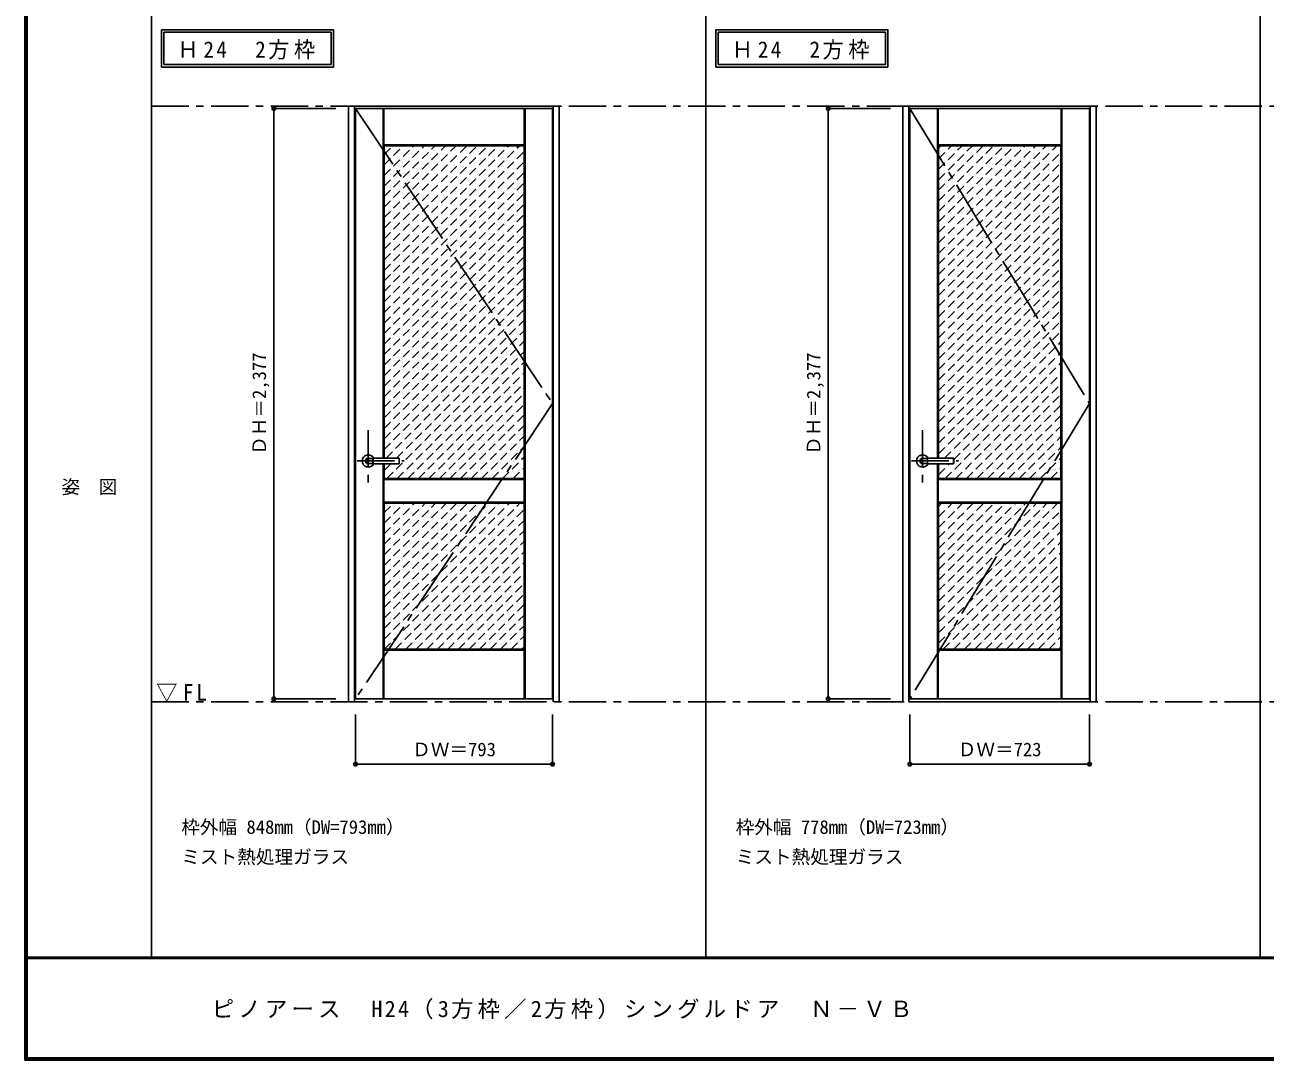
# Model space of a CAD drawing. Units: millimetres, scale not verified. Extents: x -6000 to 5700, y -4307 to 4260.
# Drawn here: x -6000 to -1007, y -4205 to -36 of the extents above; entities that cross this region are included whole.
import ezdxf
from ezdxf.enums import TextEntityAlignment as Align

# ---------------------------------------------------------------- set-up
doc = ezdxf.new("R2010")
doc.units = ezdxf.units.MM
doc.header["$LTSCALE"] = 30
doc.header["$PDMODE"] = 32
doc.header["$PDSIZE"] = 15
for name, pattern in [('CHAIN1', [8, 5, -1, 1, -1]), ('CHAIN2', [12, 9, -1, 1, -1]), ('DASHED1', [1.8, 1.2, -0.6])]:
    doc.linetypes.add(name, pattern=pattern)
for name, color, linetype in [('0-1_通り芯', 4, 'CHAIN1'), ('0-2_扉', 3, 'Continuous'), ('0-3_仕上げ', 7, 'Continuous'), ('0-4_枠', 3, 'Continuous'), ('0-5_レバー', 3, 'Continuous'), ('0-7_', 7, 'CHAIN2'), ('0-A_文字', 7, 'Continuous'), ('0-B_寸法', 7, 'Continuous'), ('0-C_ハッチ', 4, 'DASHED1'), ('F-1_枠', 6, 'Continuous'), ('F-A_文字', 7, 'Continuous')]:
    doc.layers.add(name, color=color, linetype=linetype)
doc.styles.add('ＭＳ ゴシック', font='')
doc.styles.get('ＭＳ ゴシック').set_extended_font_data('MS Gothic')

msp = doc.modelspace()

# ---------------------------------------------------------------- linework, layer by layer
at = {"layer": '0-1_通り芯', "color": 7}
for p, q in [((-5490, -362.5), (3436.4, -362.5)), ((-5490, -2762.5), (3436.4, -2762.5))]:
    msp.add_line(p, q, dxfattribs=at)
at = {"layer": '0-1_通り芯'}
for p, q in [((-4617.4, -1668), (-4617.4, -1878)), ((-2385.8, -1668), (-2385.8, -1878)), ((-4662.4, -1792), (-4472.4, -1792)), ((-2430.8, -1792), (-2240.8, -1792))]:
    msp.add_line(p, q, dxfattribs=at)
at = {"layer": '0-2_扉'}
for p, q in [((-4668.4, -372.5), (-3875.4, -372.5)), ((-4668.4, -2749.5), (-4668.4, -372.5)), ((-3875.4, -2749.5), (-3875.4, -372.5)), ((-2436.8, -372.5), (-1713.8, -372.5)), ((-2436.8, -2749.5), (-2436.8, -372.5)), ((-1713.8, -2749.5), (-1713.8, -372.5)), ((-4668.4, -2749.5), (-3875.4, -2749.5)), ((-2436.8, -2749.5), (-1713.8, -2749.5))]:
    msp.add_line(p, q, dxfattribs=at)
at = {"layer": '0-3_仕上げ'}
for p, q in [((-4557.4, -1780.5), (-4557.4, -372.5)), ((-4555.9, -520), (-4555.9, -372.5)), ((-4554.4, -518.5), (-4554.4, -372.5)), ((-3989.4, -518.5), (-3989.4, -372.5)), ((-3987.9, -520), (-3987.9, -372.5)), ((-3986.4, -2749.5), (-3986.4, -372.5)), ((-2325.8, -1780.5), (-2325.8, -372.5)), ((-2324.3, -520), (-2324.3, -372.5)), ((-2322.8, -518.5), (-2322.8, -372.5)), ((-1827.8, -518.5), (-1827.8, -372.5)), ((-1826.3, -520), (-1826.3, -372.5)), ((-1824.8, -2749.5), (-1824.8, -372.5)), ((-4554.4, -518.5), (-4555.9, -520)), ((-4553.4, -522.5), (-4555.9, -520)), ((-3989.4, -518.5), (-4554.4, -518.5)), ((-3990.4, -522.5), (-3987.9, -520)), ((-3989.4, -518.5), (-3987.9, -520)), ((-2322.8, -518.5), (-2324.3, -520)), ((-2321.8, -522.5), (-2324.3, -520)), ((-1827.8, -518.5), (-2322.8, -518.5)), ((-1828.8, -522.5), (-1826.3, -520)), ((-1827.8, -518.5), (-1826.3, -520)), ((-4557.4, -2749.5), (-4557.4, -1803.5)), ((-2325.8, -2749.5), (-2325.8, -1803.5)), ((-4555.9, -1960), (-4555.9, -1865)), ((-3989.4, -1866.5), (-4554.4, -1866.5)), ((-4554.4, -1958.5), (-4554.4, -1866.5)), ((-3990.4, -1862.5), (-3987.9, -1865)), ((-3989.4, -1866.5), (-3987.9, -1865)), ((-3989.4, -1958.5), (-3989.4, -1866.5)), ((-3987.9, -1960), (-3987.9, -1865)), ((-2324.3, -1960), (-2324.3, -1865)), ((-2322.8, -1958.5), (-2322.8, -1866.5)), ((-1827.8, -1866.5), (-2322.8, -1866.5)), ((-1828.8, -1862.5), (-1826.3, -1865)), ((-1827.8, -1866.5), (-1826.3, -1865)), ((-1826.3, -1960), (-1826.3, -1865)), ((-4554.4, -1958.5), (-4555.9, -1960)), ((-4553.4, -1962.5), (-4555.9, -1960)), ((-4554.4, -1958.5), (-3989.4, -1958.5)), ((-3987.9, -1960), (-3990.4, -1962.5)), ((-3989.4, -1958.5), (-3987.9, -1960)), ((-2322.8, -1958.5), (-2324.3, -1960)), ((-2321.8, -1962.5), (-2324.3, -1960)), ((-1826.3, -1960), (-1828.8, -1962.5)), ((-1827.8, -1958.5), (-1826.3, -1960)), ((-4553.4, -2549.5), (-4555.9, -2552)), ((-4554.4, -2553.5), (-4555.9, -2552)), ((-4555.9, -2749.5), (-4555.9, -2552)), ((-4554.4, -2749.5), (-4554.4, -2553.5)), ((-4554.4, -2553.5), (-3989.4, -2553.5)), ((-3990.4, -2549.5), (-3987.9, -2552)), ((-3989.4, -2553.5), (-3987.9, -2552)), ((-3989.4, -2749.5), (-3989.4, -2553.5)), ((-3987.9, -2749.5), (-3987.9, -2552)), ((-2321.8, -2549.5), (-2324.3, -2552)), ((-2324.3, -2749.5), (-2324.3, -2552)), ((-2322.8, -2553.5), (-1827.8, -2553.5)), ((-1828.8, -2549.5), (-1826.3, -2552)), ((-1827.8, -2553.5), (-1826.3, -2552)), ((-1827.8, -2749.5), (-1827.8, -2553.5)), ((-1826.3, -2749.5), (-1826.3, -2552))]:
    msp.add_line(p, q, dxfattribs=at)
at = {"layer": '0-3_仕上げ', "color": 3}
for p, q in [((-3990.4, -522.5), (-4553.4, -522.5)), ((-4553.4, -1780.5), (-4553.4, -522.5)), ((-3990.4, -522.5), (-3990.4, -1862.5)), ((-1828.8, -522.5), (-2321.8, -522.5)), ((-2321.8, -1780.5), (-2321.8, -522.5)), ((-1828.8, -522.5), (-1828.8, -1862.5)), ((-4553.4, -1862.5), (-4553.4, -1803.5)), ((-2321.8, -1862.5), (-2321.8, -1803.5)), ((-3990.4, -1862.5), (-4553.4, -1862.5)), ((-1828.8, -1862.5), (-2321.8, -1862.5)), ((-4553.4, -1962.5), (-3990.4, -1962.5)), ((-4553.4, -2549.5), (-4553.4, -1962.5)), ((-3990.4, -1962.5), (-3990.4, -2549.5)), ((-2321.8, -1962.5), (-1828.8, -1962.5)), ((-2321.8, -2549.5), (-2321.8, -1962.5)), ((-1828.8, -1962.5), (-1828.8, -2549.5)), ((-3990.4, -2549.5), (-4553.4, -2549.5)), ((-1828.8, -2549.5), (-2321.8, -2549.5))]:
    msp.add_line(p, q, dxfattribs=at)
at = {"layer": '0-3_仕上げ'}
for points in [[(-4554.4, -1866.5), (-4555.9, -1865), (-4553.4, -1862.5)], [(-2322.8, -1866.5), (-2324.3, -1865), (-2321.8, -1862.5)], [(-2322.8, -1958.5), (-1827.8, -1958.5), (-1827.8, -1866.5)], [(-2322.8, -2749.5), (-2322.8, -2553.5), (-2324.3, -2552)]]:
    msp.add_lwpolyline(points, dxfattribs=at)
at = {"layer": '0-4_枠'}
for p, q in [((-4697.4, -362.5), (-3849.4, -362.5)), ((-4697.4, -2762.5), (-4697.4, -362.5)), ((-4673.4, -2762.5), (-4673.4, -362.5)), ((-3873.4, -2762.5), (-3873.4, -362.5)), ((-3849.4, -2762.5), (-3849.4, -362.5)), ((-2465.8, -362.5), (-1687.8, -362.5)), ((-2465.8, -2762.5), (-2465.8, -362.5)), ((-2441.8, -2762.5), (-2441.8, -362.5)), ((-1711.8, -2762.5), (-1711.8, -362.5)), ((-1687.8, -2762.5), (-1687.8, -362.5)), ((-2441.8, -2762.5), (-1711.8, -2762.5))]:
    msp.add_line(p, q, dxfattribs=at)
at = {"layer": '0-5_レバー'}
for p, q in [((-4617.4, -1782.5), (-4598.4, -1782.5)), ((-4598.4, -1781.5), (-4597.4, -1780.5)), ((-4598.4, -1802.5), (-4598.4, -1781.5)), ((-4597.4, -1780.5), (-4493.4, -1780.5)), ((-4492.4, -1781.5), (-4493.4, -1780.5)), ((-4492.4, -1802.5), (-4492.4, -1781.5)), ((-2385.8, -1782.5), (-2366.8, -1782.5)), ((-2366.8, -1781.5), (-2365.8, -1780.5)), ((-2366.8, -1802.5), (-2366.8, -1781.5)), ((-2365.8, -1780.5), (-2261.8, -1780.5)), ((-2260.8, -1781.5), (-2261.8, -1780.5)), ((-2260.8, -1802.5), (-2260.8, -1781.5)), ((-4617.4, -1801.5), (-4598.4, -1801.5)), ((-4598.4, -1802.5), (-4597.4, -1803.5)), ((-4493.4, -1803.5), (-4597.4, -1803.5)), ((-4492.4, -1802.5), (-4493.4, -1803.5)), ((-2385.8, -1801.5), (-2366.8, -1801.5)), ((-2366.8, -1802.5), (-2365.8, -1803.5)), ((-2261.8, -1803.5), (-2365.8, -1803.5)), ((-2260.8, -1802.5), (-2261.8, -1803.5))]:
    msp.add_line(p, q, dxfattribs=at)
at = {"layer": '0-5_レバー', "color": 4}
for p, q in [((-4597.4, -1803.5), (-4597.4, -1780.5)), ((-4493.4, -1780.5), (-4493.4, -1803.5)), ((-2365.8, -1803.5), (-2365.8, -1780.5)), ((-2261.8, -1780.5), (-2261.8, -1803.5))]:
    msp.add_line(p, q, dxfattribs=at)
for centre, radius, start, end in [((-4617.4, -1792), 24.55, 27.93255, 332.06745), ((-4617.4, -1792), 11, 59.72736, 300.27264), ((-2385.8, -1792), 24.55, 27.93255, 332.06745), ((-2385.8, -1792), 11, 59.72736, 300.27264)]:
    msp.add_arc(centre, radius, start, end, dxfattribs=at)
at = {"layer": '0-5_レバー'}
for centre in [(-4617.4, -1792), (-2385.8, -1792)]:
    msp.add_arc(centre, 9.5, 90, 270, dxfattribs=at)
at = {"layer": '0-7_'}
for p, q in [((-4668.4, -372.5), (-3875.4, -1561)), ((-2436.8, -372.5), (-1713.8, -1561)), ((-3875.4, -1561), (-4668.4, -2749.5)), ((-1713.8, -1561), (-2436.8, -2749.5))]:
    msp.add_line(p, q, dxfattribs=at)
at = {"layer": '0-A_文字'}
for p, q in [((-5450, -55.5), (-5450, -205.5)), ((-5440, -65.5), (-5440, -195.5)), ((-5440, -65.5), (-4767.38, -65.5)), ((-4767.38, -65.5), (-4767.38, -195.5)), ((-3218.4, -55.5), (-3218.4, -205.5)), ((-3208.4, -65.5), (-3208.4, -195.5)), ((-3208.4, -65.5), (-2535.78, -65.5)), ((-2535.78, -65.5), (-2535.78, -195.5)), ((-5440, -195.5), (-4767.38, -195.5)), ((-3208.4, -195.5), (-2535.78, -195.5)), ((-5450, -205.5), (-4757.38, -205.5)), ((-3218.4, -205.5), (-2525.78, -205.5))]:
    msp.add_line(p, q, dxfattribs=at)
for points in [[(-5450, -55.5), (-4757.38, -55.5), (-4757.38, -205.5)], [(-3218.4, -55.5), (-2525.78, -55.5), (-2525.78, -205.5)]]:
    msp.add_lwpolyline(points, dxfattribs=at)
at = {"layer": '0-B_寸法', "color": 4}
for p, q in [((-4997.4, -372.5), (-4747.4, -372.5)), ((-4997.4, -372.5), (-4997.4, -2749.5)), ((-2765.8, -372.5), (-2515.8, -372.5)), ((-2765.8, -372.5), (-2765.8, -2749.5)), ((-4997.4, -2749.5), (-4747.4, -2749.5)), ((-2765.8, -2749.5), (-2515.8, -2749.5)), ((-4668.4, -3012.5), (-4668.4, -2812.5)), ((-3875.4, -3012.5), (-3875.4, -2812.5)), ((-2436.8, -3012.5), (-2436.8, -2812.5)), ((-1713.8, -3012.5), (-1713.8, -2812.5)), ((-4668.4, -3012.5), (-3875.4, -3012.5)), ((-2436.8, -3012.5), (-1713.8, -3012.5))]:
    msp.add_line(p, q, dxfattribs=at)
at = {"layer": '0-B_寸法'}
for p in [(-4997.4, -372.5), (-2765.8, -372.5), (-4997.4, -2749.5), (-2765.8, -2749.5), (-4668.4, -3012.5), (-3875.4, -3012.5), (-2436.8, -3012.5), (-1713.8, -3012.5)]:
    msp.add_point(p, dxfattribs=at)
at = {"layer": '0-C_ハッチ'}
for p, q in [((-4553.4, -939.44), (-4136.46, -522.5)), ((-4553.4, -1066.72), (-4009.18, -522.5)), ((-4553.4, -1024.29), (-4051.61, -522.5)), ((-4553.4, -981.87), (-4094.03, -522.5)), ((-4553.4, -557.6), (-4518.3, -522.5)), ((-4553.4, -897.01), (-4178.89, -522.5)), ((-4553.4, -854.59), (-4221.31, -522.5)), ((-4553.4, -812.16), (-4263.74, -522.5)), ((-4553.4, -769.74), (-4306.16, -522.5)), ((-4553.4, -727.31), (-4348.59, -522.5)), ((-4553.4, -684.88), (-4391.02, -522.5)), ((-4553.4, -642.46), (-4433.44, -522.5)), ((-4553.4, -600.03), (-4475.87, -522.5)), ((-4553.4, -1109.15), (-3990.4, -546.15)), ((-2321.8, -998.87), (-1845.43, -522.5)), ((-2321.8, -956.44), (-1887.86, -522.5)), ((-2321.8, -914.01), (-1930.29, -522.5)), ((-2321.8, -532.18), (-2312.12, -522.5)), ((-2321.8, -871.59), (-1972.71, -522.5)), ((-2321.8, -829.16), (-2015.14, -522.5)), ((-2321.8, -786.74), (-2057.56, -522.5)), ((-2321.8, -744.31), (-2099.99, -522.5)), ((-2321.8, -701.88), (-2142.42, -522.5)), ((-2321.8, -659.46), (-2184.84, -522.5)), ((-2321.8, -617.03), (-2227.27, -522.5)), ((-2321.8, -574.6), (-2269.7, -522.5)), ((-2321.8, -1041.29), (-1828.8, -548.29)), ((-4553.4, -1151.57), (-3990.4, -588.57)), ((-2321.8, -1083.72), (-1828.8, -590.72)), ((-4553.4, -1194), (-3990.4, -631)), ((-2321.8, -1126.15), (-1828.8, -633.15)), ((-4553.4, -1236.43), (-3990.4, -673.43)), ((-2321.8, -1168.57), (-1828.8, -675.57)), ((-4553.4, -1278.85), (-3990.4, -715.85)), ((-2321.8, -1211), (-1828.8, -718)), ((-4553.4, -1321.28), (-3990.4, -758.28)), ((-2321.8, -1253.43), (-1828.8, -760.43)), ((-4553.4, -1363.71), (-3990.4, -800.71)), ((-4553.4, -1406.13), (-3990.4, -843.13)), ((-2321.8, -1295.85), (-1828.8, -802.85)), ((-2321.8, -1338.28), (-1828.8, -845.28)), ((-4553.4, -1448.56), (-3990.4, -885.56)), ((-2321.8, -1380.7), (-1828.8, -887.7)), ((-4553.4, -1490.98), (-3990.4, -927.98)), ((-2321.8, -1423.13), (-1828.8, -930.13)), ((-4553.4, -1533.41), (-3990.4, -970.41)), ((-2321.8, -1465.56), (-1828.8, -972.56)), ((-4553.4, -1575.84), (-3990.4, -1012.84)), ((-2321.8, -1507.98), (-1828.8, -1014.98)), ((-4553.4, -1618.26), (-3990.4, -1055.26)), ((-4553.4, -1660.69), (-3990.4, -1097.69)), ((-2321.8, -1550.41), (-1828.8, -1057.41)), ((-4553.4, -1703.12), (-3990.4, -1140.12)), ((-2321.8, -1592.84), (-1828.8, -1099.84)), ((-2321.8, -1635.26), (-1828.8, -1142.26)), ((-4553.4, -1745.54), (-3990.4, -1182.54)), ((-2321.8, -1677.69), (-1828.8, -1184.69)), ((-4545.93, -1780.5), (-3990.4, -1224.97)), ((-2321.8, -1720.12), (-1828.8, -1227.12)), ((-4503.5, -1780.5), (-3990.4, -1267.4)), ((-2321.8, -1762.54), (-1828.8, -1269.54)), ((-4543.08, -1862.5), (-3990.4, -1309.82)), ((-2297.33, -1780.5), (-1828.8, -1311.97)), ((-4500.65, -1862.5), (-3990.4, -1352.25)), ((-4458.22, -1862.5), (-3990.4, -1394.67)), ((-2294.48, -1862.5), (-1828.8, -1396.82)), ((-2260.8, -1786.4), (-1828.8, -1354.4)), ((-4415.8, -1862.5), (-3990.4, -1437.1)), ((-2252.05, -1862.5), (-1828.8, -1439.25)), ((-4373.37, -1862.5), (-3990.4, -1479.53)), ((-2209.63, -1862.5), (-1828.8, -1481.67)), ((-4330.95, -1862.5), (-3990.4, -1521.95)), ((-2167.2, -1862.5), (-1828.8, -1524.1)), ((-4288.52, -1862.5), (-3990.4, -1564.38)), ((-2124.77, -1862.5), (-1828.8, -1566.53)), ((-4246.09, -1862.5), (-3990.4, -1606.81)), ((-2082.35, -1862.5), (-1828.8, -1608.95)), ((-4203.67, -1862.5), (-3990.4, -1649.23)), ((-4161.24, -1862.5), (-3990.4, -1691.66)), ((-2039.92, -1862.5), (-1828.8, -1651.38)), ((-1997.49, -1862.5), (-1828.8, -1693.81)), ((-4118.81, -1862.5), (-3990.4, -1734.09)), ((-1955.07, -1862.5), (-1828.8, -1736.23)), ((-4076.39, -1862.5), (-3990.4, -1776.51)), ((-1912.64, -1862.5), (-1828.8, -1778.66)), ((-4553.4, -1830.4), (-4526.5, -1803.5)), ((-4033.96, -1862.5), (-3990.4, -1818.94)), ((-2321.8, -1847.4), (-2277.9, -1803.5)), ((-2321.8, -1804.97), (-2320.33, -1803.5)), ((-1870.21, -1862.5), (-1828.8, -1821.09)), ((-3991.53, -1862.5), (-3990.4, -1861.37)), ((-4553.4, -2509.22), (-4006.68, -1962.5)), ((-4553.4, -2466.79), (-4049.11, -1962.5)), ((-4553.4, -2424.37), (-4091.53, -1962.5)), ((-4553.4, -2381.94), (-4133.96, -1962.5)), ((-4553.4, -2339.51), (-4176.39, -1962.5)), ((-4553.4, -2297.09), (-4218.81, -1962.5)), ((-4553.4, -2254.66), (-4261.24, -1962.5)), ((-4553.4, -2212.23), (-4303.67, -1962.5)), ((-4553.4, -2169.81), (-4346.09, -1962.5)), ((-4553.4, -2127.38), (-4388.52, -1962.5)), ((-4553.4, -2084.95), (-4430.95, -1962.5)), ((-4553.4, -2042.53), (-4473.37, -1962.5)), ((-4553.4, -2000.1), (-4515.8, -1962.5)), ((-4553.4, -2551.64), (-3990.4, -1988.64)), ((-2321.8, -2441.36), (-1842.93, -1962.5)), ((-2321.8, -2398.94), (-1885.36, -1962.5)), ((-2321.8, -2356.51), (-1927.79, -1962.5)), ((-2321.8, -2314.09), (-1970.21, -1962.5)), ((-2321.8, -2271.66), (-2012.64, -1962.5)), ((-2321.8, -2229.23), (-2055.07, -1962.5)), ((-2321.8, -2186.81), (-2097.49, -1962.5)), ((-2321.8, -2144.38), (-2139.92, -1962.5)), ((-2321.8, -2101.95), (-2182.35, -1962.5)), ((-2321.8, -2059.53), (-2224.77, -1962.5)), ((-2321.8, -2017.1), (-2267.2, -1962.5)), ((-2321.8, -1974.67), (-2309.63, -1962.5)), ((-2321.8, -2483.79), (-1828.8, -1990.79)), ((-4508.83, -2549.5), (-3990.4, -2031.07)), ((-2321.8, -2526.22), (-1828.8, -2033.22)), ((-4466.4, -2549.5), (-3990.4, -2073.5)), ((-2302.66, -2549.5), (-1828.8, -2075.64)), ((-4423.98, -2549.5), (-3990.4, -2115.92)), ((-2260.23, -2549.5), (-1828.8, -2118.07)), ((-4381.55, -2549.5), (-3990.4, -2158.35)), ((-2217.8, -2549.5), (-1828.8, -2160.5)), ((-4339.12, -2549.5), (-3990.4, -2200.78)), ((-4296.7, -2549.5), (-3990.4, -2243.2)), ((-2175.38, -2549.5), (-1828.8, -2202.92)), ((-2132.95, -2549.5), (-1828.8, -2245.35)), ((-4254.27, -2549.5), (-3990.4, -2285.63)), ((-2090.52, -2549.5), (-1828.8, -2287.78)), ((-4211.84, -2549.5), (-3990.4, -2328.06)), ((-2048.1, -2549.5), (-1828.8, -2330.2)), ((-4169.42, -2549.5), (-3990.4, -2370.48)), ((-2005.67, -2549.5), (-1828.8, -2372.63)), ((-4126.99, -2549.5), (-3990.4, -2412.91)), ((-1963.24, -2549.5), (-1828.8, -2415.06)), ((-4084.56, -2549.5), (-3990.4, -2455.34)), ((-1920.82, -2549.5), (-1828.8, -2457.48)), ((-4042.14, -2549.5), (-3990.4, -2497.76)), ((-3999.71, -2549.5), (-3990.4, -2540.19)), ((-1878.39, -2549.5), (-1828.8, -2499.91)), ((-1835.97, -2549.5), (-1828.8, -2542.33))]:
    msp.add_line(p, q, dxfattribs=at)
at = {"layer": 'F-1_枠'}
for p, q in [((-6000, 4175), (-6000, -4205)), ((-5995, 4175), (-5995, -4205)), ((-5990, 4175), (-5990, -4205)), ((-5490, 4175), (-5490, -3790)), ((-3258.4, 4175), (-3258.4, -3790)), ((-1026.8, 4175), (-1026.8, -3790)), ((5700, -3790), (-6000, -3790)), ((5700, -3795), (-6000, -3795)), ((5700, -4195), (-6000, -4195)), ((5700, -4200), (-6000, -4200)), ((5700, -4205), (-6000, -4205))]:
    msp.add_line(p, q, dxfattribs=at)

# ---------------------------------------------------------------- texts
at = {"layer": '0-1_通り芯', "color": 7, "insert": (-5471.25, -2762.5), "char_height": 65.98, "attachment_point": 7, "style": 'ＭＳ ゴシック'}
msp.add_mtext('\\T1.26;\\W0.95;▽FL', dxfattribs=at)
at = {"layer": '0-A_文字', "style": 'ＭＳ ゴシック'}
for s, p in [('枠外幅 848mm（DW=793mm）', (-5370, -3310)), ('枠外幅 778mm（DW=723mm）', (-3138.4, -3310)), ('ミスト熱処理ガラス', (-5370, -3430)), ('ミスト熱処理ガラス', (-3138.4, -3430))]:
    msp.add_text(s, height=54.99, dxfattribs=at).set_placement(p, align=Align.BOTTOM_LEFT)
at = {"layer": '0-A_文字', "char_height": 65.98, "attachment_point": 7, "style": 'ＭＳ ゴシック'}
for insert in [(-5385.34, -175.5), (-3153.74, -175.5)]:
    msp.add_mtext('\\T1.22;\\W0.95;Ｈ24\u30002方枠', dxfattribs=dict(at, insert=insert))
at = {"layer": '0-B_寸法', "style": 'ＭＳ ゴシック'}
for p in [(-5012.4, -1767.25), (-2780.8, -1767.25)]:
    msp.add_text('ＤＨ＝2,377', height=54.99, rotation=90, dxfattribs=at).set_placement(p, align=Align.BOTTOM_LEFT)
for s, p in [('ＤＷ＝793', (-4440.65, -2997.5)), ('ＤＷ＝723', (-2244.55, -2997.5))]:
    msp.add_text(s, height=54.99, dxfattribs=at).set_placement(p, align=Align.BOTTOM_LEFT)
at = {"layer": 'F-A_文字', "style": 'ＭＳ ゴシック'}
msp.add_text('姿\u3000図', height=54.99, dxfattribs=at).set_placement((-5852.5, -1940.25), align=Align.BOTTOM_LEFT)
at = {"layer": 'F-A_文字', "insert": (-5247.55, -4040), "char_height": 65.98, "attachment_point": 7, "style": 'ＭＳ ゴシック'}
msp.add_mtext('\\T1.19;ピノアース\u3000H24（3方枠／2方枠）シングルドア\u3000Ｎ－ＶＢ', dxfattribs=at)

doc.saveas('drawing.dxf')
